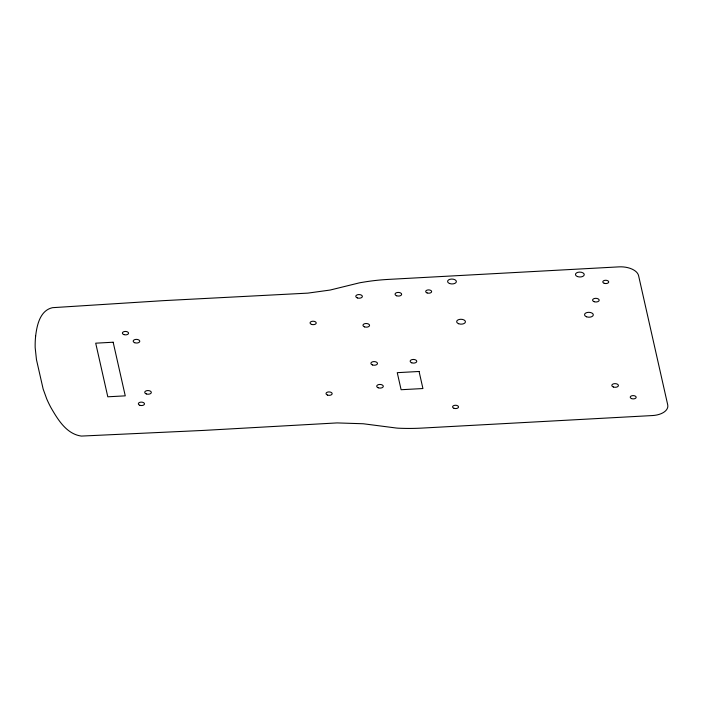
<?xml version="1.0" encoding="UTF-8"?>
<svg xmlns="http://www.w3.org/2000/svg" width="703" height="703" viewBox="0 0 703 703"><rect width="100%" height="100%" fill="white"/><g stroke="black" fill="none" stroke-linecap="round" stroke-linejoin="round"><path stroke-width="1.05" d="M35.642 336.052L35.378 339.013A293.221 163.122 1.3 0 0 35.176 347.669L36.468 359.681L43.164 389.093L46.732 398.926A293.318 163.175 1.3 0 0 50.792 407.353C57.637 419.181 66.249 433.865 81.091 436.036A11.828 6.582 1.3 0 0 81.53 436.071L203.914 430.394L337.097 422.916L363.266 423.76L395.042 427.863A21.995 12.241 1.3 0 0 398.847 428.215A131.988 73.428 1.3 0 0 421.888 428.092L652.454 415.552A17.601 9.798 1.3 0 0 667.718 404.849L638.588 275.664A17.601 9.798 1.3 0 0 618.93 266.868L388.364 279.407A131.988 73.428 1.3 0 0 363.908 282.079L360.964 282.562A21.995 12.241 1.3 0 0 357.73 283.265L330.164 290.04L307.835 293.125L163.614 300.638L52.672 307.668A11.828 6.582 1.3 0 0 52.171 307.765C39.948 310.682 36.899 325.401 35.642 336.052M113.165 342.229L95.705 343.178L107.796 396.8L125.257 395.851L113.165 342.229M419.076 371.474L397.257 372.669L401.105 389.726L422.925 388.539L419.076 371.474M427.125 292.94A2.97 1.652 1.3 0 0 431.642 291.631A2.97 1.652 1.3 0 0 427.239 290.075A2.97 1.652 1.3 0 0 427.125 292.94M454.024 408.302A2.97 1.652 1.3 0 0 458.532 406.993A2.97 1.652 1.3 0 0 454.138 405.438A2.97 1.652 1.3 0 0 454.024 408.302M613.411 387.01A3.304 1.837 1.3 0 0 618.42 385.552A3.304 1.837 1.3 0 0 613.534 383.829A3.304 1.837 1.3 0 0 613.411 387.01M594.176 301.701A3.304 1.837 1.3 0 0 599.184 300.243A3.304 1.837 1.3 0 0 594.299 298.52A3.304 1.837 1.3 0 0 594.176 301.701M586.504 316.772A4.403 2.452 1.3 0 0 593.314 314.97A4.403 2.452 1.3 0 0 586.943 312.545A4.403 2.452 1.3 0 0 586.504 316.772M458.628 323.723A4.403 2.452 1.3 0 0 465.439 321.93A4.403 2.452 1.3 0 0 459.068 319.496A4.403 2.452 1.3 0 0 458.628 323.723M577.435 276.551A4.403 2.452 1.3 0 0 584.246 274.75A4.403 2.452 1.3 0 0 577.875 272.325A4.403 2.452 1.3 0 0 577.435 276.551M449.56 283.511A4.403 2.452 1.3 0 0 456.37 281.71A4.403 2.452 1.3 0 0 449.999 279.284A4.403 2.452 1.3 0 0 449.56 283.511M146.321 393.935A3.304 1.837 1.3 0 0 151.33 392.485A3.304 1.837 1.3 0 0 146.444 390.754A3.304 1.837 1.3 0 0 146.321 393.935M134.677 342.713A3.295 1.837 1.3 0 0 139.774 341.359A3.295 1.837 1.3 0 0 135.002 339.54A3.295 1.837 1.3 0 0 134.677 342.713M372.476 364.954A3.304 1.837 1.3 0 0 377.485 363.504A3.304 1.837 1.3 0 0 372.599 361.781A3.304 1.837 1.3 0 0 372.476 364.954M411.756 362.818A3.304 1.837 1.3 0 0 416.765 361.368A3.304 1.837 1.3 0 0 411.879 359.637A3.304 1.837 1.3 0 0 411.756 362.818M357.361 297.923A3.304 1.837 1.3 0 0 362.37 296.473A3.304 1.837 1.3 0 0 357.484 294.75A3.304 1.837 1.3 0 0 357.361 297.923M396.641 295.787A3.304 1.837 1.3 0 0 401.65 294.337A3.304 1.837 1.3 0 0 396.764 292.615A3.304 1.837 1.3 0 0 396.641 295.787M631.566 398.601A2.97 1.652 1.3 0 0 636.162 397.388A2.97 1.652 1.3 0 0 631.865 395.754A2.97 1.652 1.3 0 0 631.566 398.601M604.22 283.3A2.97 1.652 1.3 0 0 608.728 282A2.97 1.652 1.3 0 0 604.334 280.444A2.97 1.652 1.3 0 0 604.22 283.3M364.549 326.877A3.304 1.837 1.3 0 0 369.558 325.427A3.304 1.837 1.3 0 0 364.672 323.705A3.304 1.837 1.3 0 0 364.549 326.877M378.188 387.775A3.295 1.837 1.3 0 0 383.293 386.43A3.295 1.837 1.3 0 0 378.522 384.611A3.295 1.837 1.3 0 0 378.188 387.775M327.484 395.06A3.076 1.714 1.3 0 0 332.159 393.706A3.076 1.714 1.3 0 0 327.607 392.098A3.076 1.714 1.3 0 0 327.484 395.06M139.809 405.271A3.076 1.714 1.3 0 0 144.493 403.917A3.076 1.714 1.3 0 0 139.932 402.309A3.076 1.714 1.3 0 0 139.809 405.271M311.552 324.382A3.076 1.714 1.3 0 0 316.227 323.02A3.076 1.714 1.3 0 0 311.666 321.412A3.076 1.714 1.3 0 0 311.552 324.382M123.877 334.593A3.076 1.714 1.3 0 0 128.552 333.231A3.076 1.714 1.3 0 0 123.992 331.623A3.076 1.714 1.3 0 0 123.877 334.593"/></g></svg>
